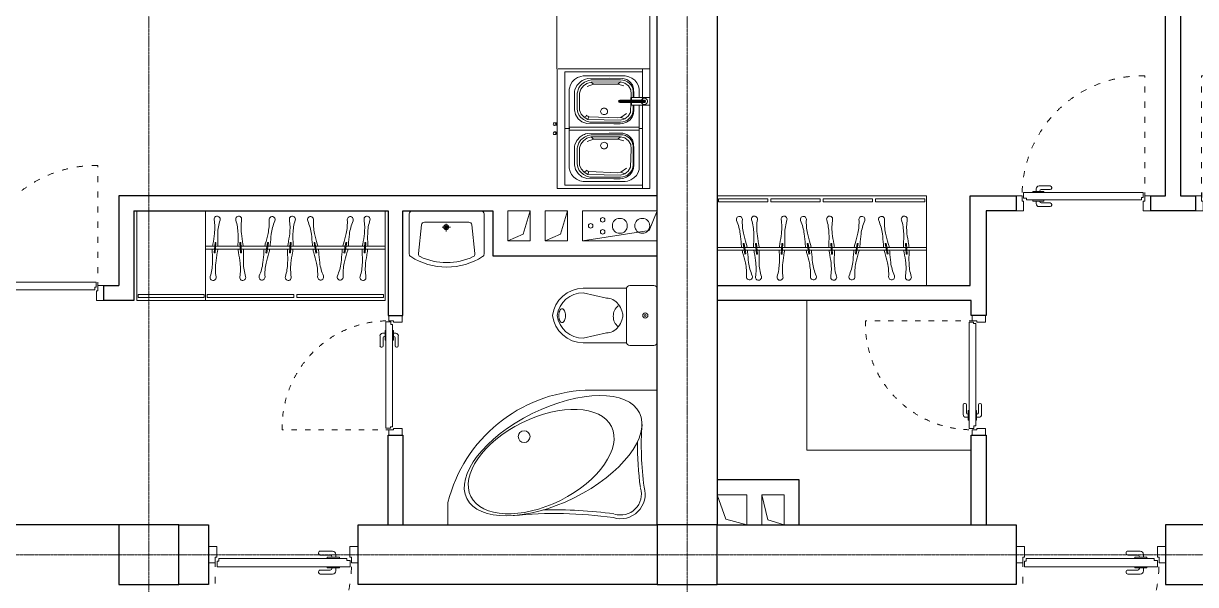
# Model space of a CAD drawing. Header units: millimetres. Extents: x 220309 to 250673, y 235861 to 255830.
# Drawn here: x 228661 to 236499, y 247398 to 251152 of the extents above; entities that cross this region are included whole.
import ezdxf

# ---------------------------------------------------------------- set-up
doc = ezdxf.new("R2010")
doc.units = ezdxf.units.MM
doc.linetypes.add('ACAD_ISO03W100', pattern=[30, 12, -18])
doc.linetypes.add('DASHDOTX2', pattern=[2, 1, -0.5, 0, -0.5])
for name, color, linetype, lineweight in [('Axes', 40, 'DASHDOTX2', 9), ('canel', 4, 'Continuous', 9), ('Door', 59, 'Continuous', 9), ('furniture', 46, 'Continuous', 9), ('Shaft', 7, 'Continuous', 9), ('Wall', 5, 'Continuous', 30), ('WC', 123, 'Continuous', 9)]:
    doc.layers.add(name, color=color, linetype=linetype, lineweight=lineweight)

# ---------------------------------------------------------------- blocks, each defined once
blk = doc.blocks.new('q1')
at = {"layer": 'Door', "lineweight": 9}
for p, q in [((-45.3, 64.6), (-756.7, 64.6)), ((-756.7, 64.6), (-756.7, 31.8)), ((-699.8, 64.8), (-699.8, 70)), ((-699.8, 70), (-635.1, 70)), ((-680.9, 70), (-680.9, 86)), ((-663.1, 103.7), (-597.4, 103.7)), ((-659.6, 73.6), (-659.6, 70)), ((-597.4, 82.4), (-650.7, 82.4)), ((-635.1, 70), (-635.1, 64.8)), ((-588.5, 94.9), (-588.5, 91.3)), ((-45.3, 64.6), (-45.3, 34.3)), ((-756.7, 31.8), (-738.9, 31.8)), ((-738.9, 31.8), (-738.9, 20.2)), ((-54.2, 20.2), (-738.9, 20.2)), ((-699.8, 14), (-699.8, 20.2)), ((-635.1, 14), (-699.8, 14)), ((-680.9, 14), (-680.9, -1.1)), ((-659.6, 11.4), (-659.6, 14)), ((-597.4, 2.5), (-650.7, 2.5)), ((-635.1, 20.1), (-635.1, 14)), ((-45.3, 34.3), (-54.2, 34.3)), ((-54.2, 34.3), (-54.2, 20.2)), ((-663.1, -18.8), (-597.4, -18.8)), ((-588.5, -9.9), (-588.5, -6.4))]:
    blk.add_line(p, q, dxfattribs=at)
at = {"layer": 'Door', "linetype": 'ACAD_ISO03W100', "lineweight": 9, "ltscale": 3}
blk.add_lwpolyline([(-35.6, 29), (-35.6, 757.9)], dxfattribs=at)
at = {"layer": 'Door', "lineweight": 9}
for points in [[(-800, 44.4), (-764.4, 44.4), (-764.4, 13.6), (-755.6, 13.6), (-755.6, -44.4), (-800, -44.4)], [(0, 44.4), (-35.6, 44.4), (-35.6, 13.6), (-44.4, 13.6), (-44.4, -44.4), (0, -44.4)]]:
    blk.add_lwpolyline(points, close=True, dxfattribs=at)
at = {"layer": 'Door', "linetype": 'ACAD_ISO03W100', "lineweight": 9, "ltscale": 3}
blk.add_arc((-53.3, 47), 711.1, 88.56708, 180.20716, dxfattribs=at)
at = {"layer": 'Door', "lineweight": 9}
for centre, radius, start, end in [((-663.1, 86), 17.8, 90, 180), ((-650.7, 73.6), 8.89, 90, 180), ((-597.4, 94.9), 8.89, 0, 90), ((-597.4, 91.3), 8.89, 270, 0), ((-650.7, 11.4), 8.89, 180, 270), ((-597.4, -6.4), 8.89, 0, 90), ((-663.1, -1.1), 17.8, 180, 270), ((-597.4, -9.9), 8.89, 270, 0)]:
    blk.add_arc(centre, radius, start, end, dxfattribs=at)
blk = doc.blocks.new('table06')
at = {"layer": 'WC'}
for p, q in [((2216060.1, -738297), (2216060.1, -738585.2)), ((2216424.5, -738297), (2216424.5, -738585.2)), ((2216126.1, -738429.9), (2216090.1, -738585.2)), ((2216358.5, -738429.9), (2216394.5, -738585.2))]:
    blk.add_line(p, q, dxfattribs=at)
blk.add_lwpolyline([(2216419.3, -738090.8), (2216065.3, -738090.8, 0.414214), (2216042.3, -738113.8), (2216042.3, -738274, 0.414214), (2216065.3, -738297), (2216419.3, -738297, 0.414214), (2216442.3, -738274), (2216442.3, -738113.8, 0.414214)], format="xyb", close=True, dxfattribs=at)
for points in [[(2216242.3, -738319.9, 0.046371), (2216211, -738327.2, 0.088923), (2216167, -738351, 0.104957), (2216136.2, -738388.6, 0.120011), (2216126.1, -738429.9, 0.120011)], [(2216242.3, -738319.9, -0.046371), (2216273.7, -738327.2, -0.088923), (2216317.6, -738351, -0.104957), (2216348.4, -738388.6, -0.120011), (2216358.5, -738429.9, -0.120011)], [(2216243.7, -738749.3, -0.049911), (2216225.1, -738747.4, -0.063732), (2216211.2, -738742.7, -0.103622), (2216200.5, -738734.4, -0.177768), (2216197.7, -738726.8, -0.177768), (2216200.5, -738719.2, -0.103622), (2216211.2, -738710.9, -0.063732), (2216225.1, -738706.2, -0.049911), (2216243.7, -738704.4, -0.049911)], [(2216243.7, -738749.3, 0.049911), (2216262.3, -738747.4, 0.063732), (2216276.2, -738742.7, 0.103622), (2216286.9, -738734.4, 0.177768), (2216289.7, -738726.8, 0.177768), (2216286.9, -738719.2, 0.103622), (2216276.2, -738710.9, 0.063732), (2216262.3, -738706.2, 0.049911), (2216243.7, -738704.4, 0.049911)]]:
    blk.add_lwpolyline(points, format="xyb", dxfattribs=at)
for radius in [17.2, 5.75]:
    blk.add_circle((2216242.3, -738170.5), radius, dxfattribs=at)
for centre, radius, start, end in [((2216245.8, -738297), 87.7, 218.01019, 270.90409), ((2216248.5, -738297), 87.7, 269.09591, 321.98981), ((2216266.9, -738585.2), 206.8, 180, 263.16375), ((2216266.9, -738585.2), 176.8, 180, 261.99664), ((2216217.7, -738585.2), 176.8, 278.00336, 0), ((2216217.7, -738585.2), 206.8, 276.83625, 0)]:
    blk.add_arc(centre, radius, start, end, dxfattribs=at)
blk = doc.blocks.new('1158')
for p, q in [((0, 355.8), (0, 86.6)), ((480, 375.8), (20, 375.8)), ((500, 355.8), (500, 86.6)), ((60.8, 89.8), (82.3, 282.2)), ((250, 300), (102.1, 300)), ((250, 300), (397.9, 300)), ((439.2, 89.8), (417.7, 282.2))]:
    blk.add_line(p, q)
for points in [[(275.2, 266.4), (219.4, 266.4)], [(247.3, 238.5), (247.3, 288.9)]]:
    blk.add_lwpolyline(points)
for centre, radius, start, end in [((20, 355.8), 20, 90, 180), ((480, 355.8), 20, 0, 90), ((102.1, 280), 20, 90, 173.64284), ((247.3, 266.4), 16.7, 90, 270), ((247.3, 266.4), 10, 90, 270), ((247.3, 266.4), 16.7, 270, 90), ((247.3, 266.4), 10, 270, 90), ((397.9, 280), 20, 6.35716, 90), ((20, 86.6), 20, 180, 237.68921), ((80.7, 87.6), 20, 173.64284, 244.97956), ((419.3, 87.6), 20, 295.02044, 6.35716), ((480, 86.6), 20, 302.31079, 0), ((250, 450.3), 450.3, 237.68921, 270), ((250, 450.3), 420.3, 244.97956, 270), ((250, 450.3), 450.3, 270, 302.31079), ((250, 450.3), 420.3, 270, 295.02044)]:
    blk.add_arc(centre, radius, start, end)
blk = doc.blocks.new('1151')
at = {"color": 0}
for p, q in [((1606.4, 173.1), (-1589.7, 173.1)), ((806.4, -438.9), (806.4, 173.1)), ((997.8, 51.6), (997.8, 173.1)), ((1012.8, 155.7), (1017.9, 157.8)), ((1017.9, 157.8), (1023.4, 158.6)), ((1023.4, 158.6), (1029, 157.8)), ((1029, 157.8), (1034.1, 155.7)), ((1049.1, 51.6), (1049.1, 173.1)), ((1606.4, -445.3), (1606.4, 173.1)), ((1015.7, 125.5), (806.4, 125.5)), ((827.3, -394.2), (827.3, 125.5)), ((882.4, 72.6), (900, 87.4)), ((900, 87.4), (920.3, 97.7)), ((920.3, 97.7), (942.2, 102.8)), ((942.2, 102.8), (997.8, 102.8)), ((1002.1, 137.2), (1002.8, 142.7)), ((1002.8, 131.6), (1002.1, 137.2)), ((1002.8, 142.7), (1004.9, 147.9)), ((1004.9, 126.5), (1002.8, 131.6)), ((1004.9, 147.9), (1008.3, 152.3)), ((1008.3, 122), (1004.9, 126.5)), ((1008.3, 152.3), (1012.8, 155.7)), ((1014.9, 117), (1008.3, 122)), ((1014.9, 137.2), (1017.4, 143.2)), ((1014.9, 77.8), (1014.9, 137.1)), ((1017.4, 143.2), (1016.3, 140.7)), ((1017.4, 143.2), (1023.4, 145.7)), ((1017.4, 94.6), (1017.4, 143.2)), ((1017.4, 79.5), (1017.4, 94.6)), ((1017.4, 63.5), (1017.4, 79.5)), ((1023.4, 145.7), (1020.3, 144.4)), ((1023.4, 145.7), (1029.5, 143.2)), ((1023.4, 95.7), (1023.4, 145.7)), ((1023.4, 80.2), (1023.4, 95.7)), ((1023.4, 63.8), (1023.4, 80.2)), ((1029.5, 143.2), (1026.5, 144.4)), ((1029.5, 143.2), (1029.5, 120.3)), ((1032, 137.2), (1029.5, 143.2)), ((1029.5, 120.3), (1029.5, 108.3)), ((1029.5, 108.3), (1029.5, 94.6)), ((1029.5, 94.6), (1029.5, 79.5)), ((1029.5, 79.5), (1029.5, 63.5)), ((1032, 137.2), (1030.7, 140.3)), ((1032, 115.8), (1032, 137.2)), ((1034.1, 118.6), (1032, 117.7)), ((1032, 104.7), (1032, 115.8)), ((1032, 91.9), (1032, 104.7)), ((1032, 77.8), (1032, 91.9)), ((1034.1, 155.7), (1038.6, 152.3)), ((1038.6, 122), (1034.1, 118.6)), ((1038.6, 152.3), (1042, 147.9)), ((1042, 126.5), (1038.6, 122)), ((1042, 147.9), (1044.1, 142.7)), ((1044.1, 131.6), (1042, 126.5)), ((1044.1, 142.7), (1044.8, 137.2)), ((1044.8, 137.2), (1044.1, 131.6)), ((1049.1, 125.5), (1606.4, 125.5)), ((1193.3, 102.8), (1049.1, 102.8)), ((1206.9, 102.8), (1193.3, 102.8)), ((1196.5, -361.5), (1196.5, 99.4)), ((1206.4, 102.8), (1206.4, 125.5)), ((1206.4, 102.8), (1206.4, 99.4)), ((1471.1, 102.8), (1206.4, 102.8)), ((1206.9, 99.4), (1206.9, 102.8)), ((1216.3, -361.5), (1216.3, 99.4)), ((1478.6, 101.8), (1471.1, 102.8)), ((1500.3, 95.2), (1478.6, 101.8)), ((1519.9, 83.5), (1500.3, 95.2)), ((1536.5, 67.3), (1519.9, 83.5)), ((1585.3, -394.2), (1585.3, 125.5)), ((854, 9.2), (858.8, 32.5)), ((854, -271.4), (854, 9.2)), ((858.8, 32.5), (868.5, 54)), ((868.5, 54), (882.4, 72.6)), ((870.3, -6.1), (878.6, 19.3)), ((878.6, 19.3), (882.9, 27.1)), ((881.3, -6.2), (885.7, 10)), ((882.9, 27.1), (893.6, 40.9)), ((885.7, 10), (893.1, 25)), ((893.1, 25), (903.2, 38)), ((901.4, 7.2), (893.2, -22.6)), ((893.6, 40.9), (914, 56.9)), ((919.9, 31.3), (901.4, 7.2)), ((903.2, 38), (915.5, 48.7)), ((909.2, -39.8), (920.1, 0.3)), ((914, 56.9), (937.9, 65.6)), ((915.5, 48.7), (922.4, 53)), ((945.9, 45.8), (919.9, 31.3)), ((922.4, 53), (937.2, 59.3)), ((937.2, 59.3), (952.8, 62.3)), ((937.9, 65.6), (976.7, 66.4)), ((975.9, 48.3), (945.9, 45.8)), ((952.8, 62.3), (968.7, 62)), ((968.7, 62), (997.8, 62)), ((1014.9, 47.1), (975.9, 48.3)), ((976.7, 66.4), (997.8, 66.4)), ((998.7, 51.6), (997.8, 51.6)), ((1014.9, 51.6), (998.7, 51.6)), ((1014.8, 33.1), (1014.9, 47.9)), ((1014.8, 6.2), (1014.8, 33.1)), ((1014.8, -4.9), (1014.8, 6.2)), ((1014.9, 63), (1014.9, 77.8)), ((1014.9, 47.9), (1014.9, 63)), ((1017.3, 16.3), (1017.4, 31.4)), ((1017.3, -9.4), (1017.3, 16.3)), ((1017.4, 47.4), (1017.4, 63.5)), ((1017.4, 31.4), (1017.4, 47.4)), ((1023.4, 47.1), (1023.4, 63.8)), ((1023.4, 30.7), (1023.4, 47.1)), ((1023.4, 15.2), (1023.4, 30.7)), ((1023.4, -11.3), (1023.4, 15.2)), ((1029.5, 31.4), (1029.4, 16.3)), ((1029.4, 16.3), (1029.4, -9.4)), ((1029.5, 63.5), (1029.5, 47.3)), ((1029.5, 47.3), (1029.5, 31.4)), ((1032, 63), (1032, 77.8)), ((1032, 47.9), (1032, 63)), ((1032, 51.6), (1036.3, 51.6)), ((1032, 33.1), (1032, 47.9)), ((1097.6, 44.4), (1032, 46.5)), ((1032, 19), (1032, 33.1)), ((1032, -4.9), (1032, 19)), ((1036.3, 51.6), (1041.6, 51.6)), ((1041.6, 51.6), (1045.7, 51.6)), ((1045.7, 51.6), (1048.2, 51.6)), ((1048.2, 51.6), (1049.1, 51.6)), ((1049.1, 66.4), (1081, 66.4)), ((1049.1, 62.1), (1083.4, 62.1)), ((1081, 66.4), (1105.8, 64.3)), ((1083.4, 62.1), (1098.9, 60)), ((1122.9, 29.7), (1097.6, 44.4)), ((1098.9, 60), (1113.7, 54.9)), ((1131.2, -19.5), (1104.3, 18.5)), ((1105.8, 64.3), (1129.1, 55)), ((1113.7, 54.9), (1127.4, 46.9)), ((1117.5, 59.6), (1121.7, 58.6)), ((1119, 59.2), (1117.5, 59.6)), ((1121.7, 58.6), (1119, 59.2)), ((1123, 58.2), (1121.7, 58.6)), ((1141.3, 6.1), (1122.9, 29.7)), ((1127.9, 56.4), (1123, 58.2)), ((1127.4, 46.9), (1139.5, 36.3)), ((1129.2, 56), (1127.9, 56.4)), ((1129.1, 55), (1148.9, 39.1)), ((1129.2, 56), (1129.7, 54.5)), ((1130.3, 54), (1129.2, 56)), ((1141.3, 6.1), (1131.2, -19.5)), ((1139.5, 36.3), (1149.4, 23.6)), ((1150.2, -22.9), (1141.3, 6.1)), ((1148.9, 39.1), (1163.9, 18)), ((1149.4, 23.6), (1157, 9)), ((1157, 9), (1161.8, -6.7)), ((1163.9, 18), (1172.7, -6.6)), ((1237.6, -6.1), (1245.9, 19.3)), ((1245.9, 19.3), (1250.2, 27.1)), ((1248.6, -6.2), (1253, 10)), ((1250.2, 27.1), (1260.9, 40.9)), ((1253, 10), (1260.4, 25)), ((1260.4, 25), (1270.5, 38)), ((1268.6, 7.2), (1260.5, -22.6)), ((1260.9, 40.9), (1281.3, 56.9)), ((1287.2, 31.3), (1268.6, 7.2)), ((1270.5, 38), (1282.8, 48.7)), ((1276.5, -39.8), (1287.4, 0.3)), ((1281.3, 56.9), (1305.2, 65.6)), ((1282.8, 48.7), (1289.6, 53)), ((1313.2, 45.8), (1287.2, 31.3)), ((1289.6, 53), (1320.1, 62.3)), ((1305.2, 65.6), (1344, 66.4)), ((1343.2, 48.3), (1313.2, 45.8)), ((1320.1, 62.3), (1336, 62)), ((1336, 62), (1450.7, 62.1)), ((1464.9, 44.4), (1343.2, 48.3)), ((1344, 66.4), (1448.3, 66.4)), ((1448.3, 66.4), (1473.1, 64.3)), ((1450.7, 62.1), (1466.1, 60)), ((1490.2, 29.7), (1464.9, 44.4)), ((1466.1, 60), (1481, 54.9)), ((1498.5, -19.5), (1471.5, 18.5)), ((1473.1, 64.3), (1496.3, 55)), ((1481, 54.9), (1494.7, 46.9)), ((1508.6, 6.1), (1490.2, 29.7)), ((1494.7, 46.9), (1506.7, 36.3)), ((1496.3, 55), (1516.2, 39.1)), ((1508.6, 6.1), (1498.5, -19.5)), ((1506.7, 36.3), (1516.7, 23.6)), ((1517.5, -22.9), (1508.6, 6.1)), ((1516.2, 39.1), (1531.2, 18)), ((1516.7, 23.6), (1524.2, 9)), ((1524.2, 9), (1529.1, -6.7)), ((1531.2, 18), (1540, -6.6)), ((1549, 47.4), (1536.5, 67.3)), ((1556.9, 25), (1549, 47.4)), ((1559.3, 9.2), (1556.9, 25)), ((1559.3, -271.4), (1559.3, 9.2)), ((869.6, -99.1), (870.3, -6.1)), ((880, -23), (881.3, -6.2)), ((880.6, -143.8), (880, -23)), ((894.5, -218.8), (893.2, -22.6)), ((893.2, -22.6), (909.2, -39.8)), ((909.7, -46.8), (909.2, -39.8)), ((909.7, -202.9), (909.7, -46.8)), ((1014.8, -26.3), (1014.8, -4.9)), ((1017.3, -32.3), (1014.8, -26.3)), ((1017.3, -19.2), (1017.3, -9.4)), ((1017.3, -32.3), (1017.3, -19.2)), ((1023.4, -34.8), (1017.3, -32.3)), ((1023.4, -21.3), (1023.4, -11.3)), ((1023.4, -34.8), (1023.4, -21.3)), ((1029.4, -32.3), (1023.4, -34.8)), ((1029.4, -9.4), (1029.4, -19.2)), ((1029.4, -19.2), (1029.4, -32.3)), ((1029.4, -32.3), (1031.9, -26.3)), ((1031.9, -14), (1032, -4.9)), ((1031.9, -26.3), (1031.9, -14)), ((1134.6, -39.9), (1126.5, -235.1)), ((1131.2, -19.5), (1134.6, -39.9)), ((1150.2, -22.9), (1144.7, -240.4)), ((1161.8, -6.7), (1163.8, -23.1)), ((1163.8, -23.1), (1163.7, -218.4)), ((1174.7, -66), (1172.5, -248.4)), ((1172.7, -6.6), (1174.8, -24)), ((1174.8, -24), (1174.7, -32.9)), ((1174.7, -32.9), (1174.7, -66)), ((1237.1, -74.4), (1236, -76.7)), ((1236.9, -99.1), (1237.6, -6.1)), ((1247.3, -23), (1248.6, -6.2)), ((1247.8, -143.8), (1247.3, -23)), ((1261.8, -218.8), (1260.5, -22.6)), ((1260.5, -22.6), (1276.5, -39.8)), ((1276.9, -46.8), (1276.5, -39.8)), ((1276.9, -202.9), (1276.9, -46.8)), ((1501.9, -39.9), (1493.8, -235.1)), ((1498.5, -19.5), (1501.9, -39.9)), ((1517.5, -22.9), (1512, -240.4)), ((1529.1, -6.7), (1531.1, -23.1)), ((1531.1, -23.1), (1530.9, -218.4)), ((1541.9, -66), (1539.8, -248.4)), ((1540, -6.6), (1542.1, -24)), ((1542.1, -24), (1541.9, -32.9)), ((1541.9, -32.9), (1541.9, -66)), ((870.7, -239.8), (869.6, -99.1)), ((880.6, -218.4), (880.6, -143.8)), ((1068.6, -131.9), (1069.4, -125.8)), ((1069.4, -137.9), (1068.6, -131.9)), ((1069.4, -125.8), (1071.6, -120.1)), ((1071.6, -143.6), (1069.4, -137.9)), ((1071.6, -120.1), (1075.1, -115.3)), ((1075.1, -148.4), (1071.6, -143.6)), ((1075.1, -115.3), (1079.6, -111.6)), ((1079.6, -152.1), (1075.1, -148.4)), ((1079.6, -111.6), (1085, -109.2)), ((1085, -154.5), (1079.6, -152.1)), ((1085, -109.2), (1090.7, -108.4)), ((1090.7, -155.3), (1085, -154.5)), ((1090.7, -108.4), (1096.4, -109.2)), ((1096.4, -154.5), (1090.7, -155.3)), ((1096.4, -109.2), (1101.7, -111.6)), ((1101.7, -152.1), (1096.4, -154.5)), ((1101.7, -111.6), (1106.3, -115.3)), ((1106.3, -148.4), (1101.7, -152.1)), ((1106.3, -115.3), (1109.8, -120.1)), ((1109.8, -143.6), (1106.3, -148.4)), ((1109.8, -120.1), (1112, -125.8)), ((1112, -137.9), (1109.8, -143.6)), ((1112, -125.8), (1112.8, -131.9)), ((1112.8, -131.9), (1112, -137.9)), ((1238, -239.8), (1236.9, -99.1)), ((1247.8, -218.4), (1247.8, -143.8)), ((1297.9, -131.9), (1298.7, -125.8)), ((1298.7, -137.9), (1297.9, -131.9)), ((1298.7, -125.8), (1300.9, -120.1)), ((1300.9, -143.6), (1298.7, -137.9)), ((1300.9, -120.1), (1304.4, -115.3)), ((1304.4, -148.4), (1300.9, -143.6)), ((1304.4, -115.3), (1308.9, -111.6)), ((1308.9, -152.1), (1304.4, -148.4)), ((1308.9, -111.6), (1314.3, -109.2)), ((1314.3, -154.5), (1308.9, -152.1)), ((1314.3, -109.2), (1320, -108.4)), ((1320, -155.3), (1314.3, -154.5)), ((1320, -108.4), (1325.7, -109.2)), ((1325.7, -154.5), (1320, -155.3)), ((1325.7, -109.2), (1331, -111.6)), ((1331, -152.1), (1325.7, -154.5)), ((1331, -111.6), (1335.6, -115.3)), ((1335.6, -148.4), (1331, -152.1)), ((1335.6, -115.3), (1339.1, -120.1)), ((1339.1, -143.6), (1335.6, -148.4)), ((1339.1, -120.1), (1341.3, -125.8)), ((1341.3, -137.9), (1339.1, -143.6)), ((1341.3, -125.8), (1342.1, -131.9)), ((1342.1, -131.9), (1341.3, -137.9)), ((885.5, -241.6), (880.6, -218.4)), ((894.5, -218.8), (909.7, -202.9)), ((903.5, -246.5), (894.5, -218.8)), ((909.7, -202.9), (925.3, -245.6)), ((1123.5, -241), (1126.5, -235.1)), ((1126.5, -235.1), (1144.7, -240.4)), ((1162.9, -226.4), (1157.2, -249.6)), ((1163.7, -218.4), (1162.9, -226.4)), ((1252.7, -241.6), (1247.8, -218.4)), ((1261.8, -218.8), (1276.9, -202.9)), ((1270.8, -246.5), (1261.8, -218.8)), ((1276.9, -202.9), (1292.6, -245.6)), ((1490.7, -241), (1493.8, -235.1)), ((1493.8, -235.1), (1512, -240.4)), ((1530.2, -226.4), (1524.4, -249.6)), ((1530.9, -218.4), (1530.2, -226.4)), ((856.4, -287.2), (854, -271.4)), ((864.3, -309.5), (856.4, -287.2)), ((876.8, -329.4), (864.3, -309.5)), ((874.8, -256.1), (870.7, -239.8)), ((877.7, -263.9), (874.8, -256.1)), ((881.1, -271.5), (877.7, -263.9)), ((885.1, -278.9), (881.1, -271.5)), ((894.5, -292.5), (885.1, -278.9)), ((895.1, -263), (885.5, -241.6)), ((918.5, -314.3), (894.5, -292.5)), ((909.1, -281.6), (895.1, -263)), ((919.9, -270.1), (903.5, -246.5)), ((914.6, -287), (909.1, -281.6)), ((920.4, -291.9), (914.6, -287)), ((942.2, -287.5), (919.9, -270.1)), ((926.6, -296.4), (920.4, -291.9)), ((933.1, -300.3), (926.6, -296.4)), ((939.9, -303.8), (933.1, -300.3)), ((961.3, -310.7), (939.9, -303.8)), ((968.3, -297), (942.2, -287.5)), ((968.7, -311.8), (961.3, -310.7)), ((1083, -296.1), (968.3, -297)), ((1075.5, -311.8), (968.7, -311.8)), ((1097.9, -307.6), (1075.5, -311.8)), ((1108.9, -285.1), (1083, -296.1)), ((1118.6, -297.8), (1097.9, -307.6)), ((1130.2, -265.9), (1108.9, -285.1)), ((1139.8, -305.9), (1112.3, -323.4)), ((1120, -246.6), (1116.1, -251.9)), ((1130.9, -288.4), (1118.6, -297.8)), ((1120, -246.6), (1123.5, -241)), ((1130.2, -265.9), (1120, -246.6)), ((1144.7, -240.4), (1130.2, -265.9)), ((1146.2, -270.7), (1130.9, -288.4)), ((1160.6, -280), (1139.8, -305.9)), ((1157.2, -249.6), (1146.2, -270.7)), ((1172.5, -248.4), (1160.6, -280)), ((1242.1, -256.1), (1238, -239.8)), ((1244.9, -263.9), (1242.1, -256.1)), ((1248.4, -271.5), (1244.9, -263.9)), ((1252.3, -278.9), (1248.4, -271.5)), ((1261.8, -292.5), (1252.3, -278.9)), ((1262.4, -263), (1252.7, -241.6)), ((1256.9, -285.5), (1256.9, -285.4)), ((1285.8, -314.3), (1261.8, -292.5)), ((1276.4, -281.6), (1262.4, -263)), ((1287.2, -270.1), (1270.8, -246.5)), ((1281.9, -287), (1276.4, -281.6)), ((1287.7, -291.9), (1281.9, -287)), ((1309.5, -287.5), (1287.2, -270.1)), ((1293.9, -296.4), (1287.7, -291.9)), ((1300.4, -300.3), (1293.9, -296.4)), ((1307.2, -303.8), (1300.4, -300.3)), ((1328.6, -310.7), (1307.2, -303.8)), ((1335.6, -297), (1309.5, -287.5)), ((1336, -311.8), (1328.6, -310.7)), ((1450.2, -296.1), (1335.6, -297)), ((1442.8, -311.8), (1336, -311.8)), ((1465.1, -307.6), (1442.8, -311.8)), ((1476.2, -285.1), (1450.2, -296.1)), ((1485.8, -297.8), (1465.1, -307.6)), ((1497.5, -265.9), (1476.2, -285.1)), ((1507.1, -305.9), (1479.6, -323.4)), ((1487.2, -246.6), (1483.3, -251.9)), ((1498.2, -288.4), (1485.8, -297.8)), ((1487.2, -246.6), (1490.7, -241)), ((1497.5, -265.9), (1487.2, -246.6)), ((1512, -240.4), (1497.5, -265.9)), ((1513.5, -270.7), (1498.2, -288.4)), ((1527.9, -280), (1507.1, -305.9)), ((1524.4, -249.6), (1513.5, -270.7)), ((1539.8, -248.4), (1527.9, -280)), ((1544.8, -316.1), (1554.5, -294.6)), ((1554.5, -294.6), (1559.3, -271.4)), ((893.4, -345.6), (876.8, -329.4)), ((913, -357.4), (893.4, -345.6)), ((934.7, -364), (913, -357.4)), ((947.6, -327.7), (918.5, -314.3)), ((942.2, -365), (934.7, -364)), ((1206.9, -365), (942.2, -365)), ((955.3, -329.5), (947.6, -327.7)), ((974.6, -330.8), (955.3, -329.5)), ((1081, -330.8), (974.6, -330.8)), ((1112.3, -323.4), (1081, -330.8)), ((1206.4, -394.2), (1206.4, -361.5)), ((1206.4, -364.9), (1220, -365)), ((1220, -365), (1471.1, -365)), ((1314.9, -327.7), (1285.8, -314.3)), ((1322.6, -329.5), (1314.9, -327.7)), ((1341.9, -330.8), (1322.6, -329.5)), ((1448.3, -330.8), (1341.9, -330.8)), ((1479.6, -323.4), (1448.3, -330.8)), ((1471.1, -365), (1493, -359.8)), ((1493, -359.8), (1513.3, -349.6)), ((1513.3, -349.6), (1530.9, -334.8)), ((1530.9, -334.8), (1544.8, -316.1)), ((407.9, -448.1), (806.4, -448.1)), ((1606.4, -445.3), (806.4, -445.3)), ((827.3, -394.2), (1224.8, -394.2)), ((1234.2, -394.2), (827.3, -394.2)), ((1166.9, -463.5), (1166.7, -466.6)), ((1166.7, -466.6), (1167.9, -469.4)), ((1167.7, -454.6), (1166.9, -463.5)), ((1168.5, -445.3), (1167.7, -454.6)), ((1167.7, -454.6), (1168.8, -456.4)), ((1167.9, -469.4), (1171.3, -471.4)), ((1168.8, -456.4), (1168.1, -466)), ((1168.8, -456.4), (1169.6, -445.3)), ((1171.8, -457.7), (1168.8, -456.4)), ((1172.3, -445.3), (1171.8, -457.7)), ((1175.9, -458.2), (1175.9, -445.3)), ((1179.5, -445.3), (1180, -457.7)), ((1180, -457.7), (1183, -456.4)), ((1180.5, -471.4), (1183.9, -469.4)), ((1183, -456.4), (1182.2, -445.3)), ((1184.1, -454.6), (1183, -456.4)), ((1183, -456.4), (1183.7, -466)), ((1184.1, -454.6), (1183.2, -445.3)), ((1183.9, -469.4), (1185.1, -466.6)), ((1184.9, -463.5), (1184.1, -454.6)), ((1185.1, -466.6), (1184.9, -463.5)), ((1585.3, -394.2), (1214.4, -394.2)), ((1224.3, -394.2), (1585.3, -394.2)), ((1228, -463.5), (1227.8, -466.6)), ((1227.8, -466.6), (1229, -469.4)), ((1228.7, -454.6), (1228, -463.5)), ((1229.6, -445.3), (1228.7, -454.6)), ((1228.7, -454.6), (1229.8, -456.4)), ((1229, -469.4), (1232.4, -471.4)), ((1229.8, -456.4), (1229.2, -466)), ((1229.8, -456.4), (1230.7, -445.3)), ((1232.8, -457.7), (1229.8, -456.4)), ((1233.4, -445.3), (1232.8, -457.7)), ((1237, -458.2), (1237, -445.3)), ((1240.6, -445.3), (1241.1, -457.7)), ((1241.1, -457.7), (1244.1, -456.4)), ((1241.6, -471.4), (1244.9, -469.4)), ((1244.1, -456.4), (1243.2, -445.3)), ((1245.2, -454.6), (1244.1, -456.4)), ((1244.1, -456.4), (1244.7, -466)), ((1245.2, -454.6), (1244.3, -445.3)), ((1244.9, -469.4), (1246.2, -466.6)), ((1245.9, -463.5), (1245.2, -454.6)), ((1246.2, -466.6), (1245.9, -463.5)), ((1171.3, -471.4), (1175.9, -472.2)), ((1175.9, -472.2), (1180.5, -471.4)), ((1232.4, -471.4), (1237, -472.2)), ((1237, -472.2), (1241.6, -471.4))]:
    blk.add_line(p, q, dxfattribs=at)
blk = doc.blocks.new('s_riho')
for p, q in [((0, 1400), (0, 0)), ((0, 1400), (150, 1400)), ((900, 481.2), (900, 0)), ((0, 0), (900, 0))]:
    blk.add_line(p, q)
blk.add_circle((590, 890), 39.5)
for centre, radius, start, end in [((-94.5, 435), 995.5, 2.66113, 75.7857), ((-2691.1, 682.6), 2766.5, 351.90597, 5.80621), ((-2691.1, 682.6), 2791.5, 351.90597, 1.5857), ((204.5, 244.6), 164, 162.7961, 286.89884), ((204.5, 244.6), 139, 162.7961, 286.89884), ((529.8, -1945), 2076.6, 89.24614, 97.77654), ((529.8, -1945), 2051.6, 86.02724, 97.77654)]:
    blk.add_arc(centre, radius, start, end)
for centre, major_axis, ratio in [((462.1, 696), (287.1, -577.6), 0.488372), ((422.9, 776.3), (233.7, -470.1), 0.552381)]:
    blk.add_ellipse(centre, major_axis=major_axis, ratio=ratio)
blk = doc.blocks.new('furniture ward02')
at = {"ltscale": 600}
for p, q in [((460, 0), (460, -600)), ((460, -236), (1660, -236)), ((460, -256), (1660, -256))]:
    blk.add_line(p, q, dxfattribs=at)
blk.add_lwpolyline([(1660, 0), (1660, -600), (0, -600), (0, 0)], close=True)
for points in [[(506.5, -235, -0.014179), (508.6, -222.1, 0.01846), (519.4, -151.3, 0.068771), (517.3, -59, -1.261193), (556.3, -61.7, 0.068771), (541.4, -152.9, 0.01846), (542.2, -224.4, -0.011456), (542.5, -235, 0.01846)], [(506.5, -235, -0.014179), (508.6, -222.1, 0.01846), (519.4, -151.3, 0.068771), (517.3, -59, -1.261193), (556.3, -61.7, 0.068771), (541.4, -152.9, 0.01846), (542.2, -224.4, -0.011456), (542.5, -235, 0.01846)], [(711.8, -235, 0.014179), (709.8, -222.1, -0.01846), (699, -151.3, -0.068771), (701.1, -59, 1.261193), (662, -61.7, -0.068771), (677, -152.9, -0.01846), (676.2, -224.4, 0.011456), (675.9, -235, -0.01846)], [(711.8, -235, 0.014179), (709.8, -222.1, -0.01846), (699, -151.3, -0.068771), (701.1, -59, 1.261193), (662, -61.7, -0.068771), (677, -152.9, -0.01846), (676.2, -224.4, 0.011456), (675.9, -235, -0.01846)], [(855.5, -235, -0.01575), (859.3, -221, 0.01846), (877.4, -151.7, 0.068771), (885, -59.7, -1.261193), (923.5, -66.4, 0.068771), (899.1, -155.6, 0.01846), (892.5, -226.8, -0.008901), (891.9, -235, 0.01846)], [(855.5, -235, -0.01575), (859.3, -221, 0.01846), (877.4, -151.7, 0.068771), (885, -59.7, -1.261193), (923.5, -66.4, 0.068771), (899.1, -155.6, 0.01846), (892.5, -226.8, -0.008901), (891.9, -235, 0.01846)], [(1009.5, -235, -0.014179), (1011.5, -222.1, 0.01846), (1022.3, -151.3, 0.068771), (1020.2, -59, -1.261193), (1059.3, -61.7, 0.068771), (1044.3, -152.9, 0.01846), (1045.2, -224.4, -0.011456), (1045.4, -235, 0.01846)], [(1009.5, -235, -0.014179), (1011.5, -222.1, 0.01846), (1022.3, -151.3, 0.068771), (1020.2, -59, -1.261193), (1059.3, -61.7, 0.068771), (1044.3, -152.9, 0.01846), (1045.2, -224.4, -0.011456), (1045.4, -235, 0.01846)], [(1210.9, -235, 0.01575), (1207.1, -221, -0.01846), (1189, -151.7, -0.068771), (1181.4, -59.7, 1.261193), (1142.9, -66.4, -0.068771), (1167.3, -155.6, -0.01846), (1173.9, -226.8, 0.008901), (1174.5, -235, -0.01846)], [(1210.9, -235, 0.01575), (1207.1, -221, -0.01846), (1189, -151.7, -0.068771), (1181.4, -59.7, 1.261193), (1142.9, -66.4, -0.068771), (1167.3, -155.6, -0.01846), (1173.9, -226.8, 0.008901), (1174.5, -235, -0.01846)], [(1378.1, -235, -0.01575), (1381.8, -221, 0.01846), (1399.9, -151.7, 0.068771), (1407.5, -59.7, -1.261193), (1446, -66.4, 0.068771), (1421.6, -155.6, 0.01846), (1415, -226.8, -0.008901), (1414.4, -235, 0.01846)], [(1378.1, -235, -0.01575), (1381.8, -221, 0.01846), (1399.9, -151.7, 0.068771), (1407.5, -59.7, -1.261193), (1446, -66.4, 0.068771), (1421.6, -155.6, 0.01846), (1415, -226.8, -0.008901), (1414.4, -235, 0.01846)], [(1509, -235, -0.014179), (1511.1, -222.1, 0.01846), (1521.8, -151.3, 0.068771), (1519.7, -59, -1.261193), (1558.8, -61.7, 0.068771), (1543.8, -152.9, 0.01846), (1544.7, -224.4, -0.011456), (1544.9, -235, 0.01846)], [(1509, -235, -0.014179), (1511.1, -222.1, 0.01846), (1521.8, -151.3, 0.068771), (1519.7, -59, -1.261193), (1558.8, -61.7, 0.068771), (1543.8, -152.9, 0.01846), (1544.7, -224.4, -0.011456), (1544.9, -235, 0.01846)], [(541.5, -257, -0.023935), (538.4, -278.9, 0.01846), (527.6, -349.6, 0.068771), (529.7, -442, -1.261193), (490.7, -439.3, -0.077736)], [(541.5, -257, -0.023935), (538.4, -278.9, 0.01846), (527.6, -349.6, 0.068771), (529.7, -442, -1.261193), (490.7, -439.3, -0.077736)], [(490.7, -439.3, 0.068771), (505.6, -348.1, 0.01846), (504.8, -276.5, -0.021151), (504.7, -257, 0.01846)], [(490.7, -439.3, 0.068771), (505.6, -348.1, 0.01846), (504.8, -276.5, -0.021151), (504.7, -257, 0.01846)], [(676.9, -257, 0.023935), (680, -278.9, -0.01846), (690.8, -349.6, -0.068771), (688.6, -442, 1.261193), (727.7, -439.3, 0.077736)], [(676.9, -257, 0.023935), (680, -278.9, -0.01846), (690.8, -349.6, -0.068771), (688.6, -442, 1.261193), (727.7, -439.3, 0.077736)], [(727.7, -439.3, -0.068771), (712.7, -348.1, -0.01846), (713.6, -276.5, 0.021151), (713.7, -257, -0.01846)], [(727.7, -439.3, -0.068771), (712.7, -348.1, -0.01846), (713.6, -276.5, 0.021151), (713.7, -257, -0.01846)], [(888.8, -257, -0.026281), (883, -280.6, 0.01846), (864.9, -349.8, 0.068771), (857.3, -441.9, -1.261193), (818.8, -435.1, -0.077736)], [(888.8, -257, -0.026281), (883, -280.6, 0.01846), (864.9, -349.8, 0.068771), (857.3, -441.9, -1.261193), (818.8, -435.1, -0.077736)], [(818.8, -435.1, 0.068771), (843.2, -346, 0.01846), (849.8, -274.7, -0.019266), (851.5, -257, 0.01846)], [(818.8, -435.1, 0.068771), (843.2, -346, 0.01846), (849.8, -274.7, -0.019266), (851.5, -257, 0.01846)], [(1044.4, -257, -0.023935), (1041.3, -278.9, 0.01846), (1030.6, -349.6, 0.068771), (1032.7, -442, -1.261193), (993.6, -439.3, -0.077736)], [(1044.4, -257, -0.023935), (1041.3, -278.9, 0.01846), (1030.6, -349.6, 0.068771), (1032.7, -442, -1.261193), (993.6, -439.3, -0.077736)], [(993.6, -439.3, 0.068771), (1008.6, -348.1, 0.01846), (1007.7, -276.5, -0.021151), (1007.6, -257, 0.01846)], [(993.6, -439.3, 0.068771), (1008.6, -348.1, 0.01846), (1007.7, -276.5, -0.021151), (1007.6, -257, 0.01846)], [(1177.6, -257, 0.026281), (1183.4, -280.6, -0.01846), (1201.5, -349.8, -0.068771), (1209.1, -441.9, 1.261193), (1247.6, -435.1, 0.077736)], [(1177.6, -257, 0.026281), (1183.4, -280.6, -0.01846), (1201.5, -349.8, -0.068771), (1209.1, -441.9, 1.261193), (1247.6, -435.1, 0.077736)], [(1247.6, -435.1, -0.068771), (1223.2, -346, -0.01846), (1216.6, -274.7, 0.019266), (1214.9, -257, -0.01846)], [(1247.6, -435.1, -0.068771), (1223.2, -346, -0.01846), (1216.6, -274.7, 0.019266), (1214.9, -257, -0.01846)], [(1411.3, -257, -0.026281), (1405.5, -280.6, 0.01846), (1387.4, -349.8, 0.068771), (1379.8, -441.9, -1.261193), (1341.3, -435.1, -0.077736)], [(1411.3, -257, -0.026281), (1405.5, -280.6, 0.01846), (1387.4, -349.8, 0.068771), (1379.8, -441.9, -1.261193), (1341.3, -435.1, -0.077736)], [(1341.3, -435.1, 0.068771), (1365.7, -346, 0.01846), (1372.3, -274.7, -0.019266), (1374, -257, 0.01846)], [(1341.3, -435.1, 0.068771), (1365.7, -346, 0.01846), (1372.3, -274.7, -0.019266), (1374, -257, 0.01846)], [(1543.9, -257, -0.023935), (1540.9, -278.9, 0.01846), (1530.1, -349.6, 0.068771), (1532.2, -442, -1.261193), (1493.1, -439.3, -0.077736)], [(1543.9, -257, -0.023935), (1540.9, -278.9, 0.01846), (1530.1, -349.6, 0.068771), (1532.2, -442, -1.261193), (1493.1, -439.3, -0.077736)], [(1493.1, -439.3, 0.068771), (1508.1, -348.1, 0.01846), (1507.2, -276.5, -0.021151), (1507.1, -257, 0.01846)], [(1493.1, -439.3, 0.068771), (1508.1, -348.1, 0.01846), (1507.2, -276.5, -0.021151), (1507.1, -257, 0.01846)]]:
    blk.add_lwpolyline(points, format="xyb", dxfattribs=at)
for points in [[(518.1, -281.3), (523, -210.5), (529.5, -210.9), (524.5, -281.8)], [(518.1, -281.3), (523, -210.5), (529.5, -210.9), (524.5, -281.8)], [(700.3, -281.3), (695.3, -210.5), (688.9, -210.9), (693.8, -281.8)], [(700.3, -281.3), (695.3, -210.5), (688.9, -210.9), (693.8, -281.8)], [(862.6, -280.9), (874.9, -210.9), (881.3, -212), (868.9, -282)], [(862.6, -280.9), (874.9, -210.9), (881.3, -212), (868.9, -282)], [(1021, -281.3), (1026, -210.5), (1032.5, -210.9), (1027.5, -281.8)], [(1021, -281.3), (1026, -210.5), (1032.5, -210.9), (1027.5, -281.8)], [(1203.8, -280.9), (1191.5, -210.9), (1185.1, -212), (1197.5, -282)], [(1203.8, -280.9), (1191.5, -210.9), (1185.1, -212), (1197.5, -282)], [(1385.1, -280.9), (1397.4, -210.9), (1403.8, -212), (1391.4, -282)], [(1385.1, -280.9), (1397.4, -210.9), (1403.8, -212), (1391.4, -282)], [(1520.6, -281.3), (1525.5, -210.5), (1532, -210.9), (1527, -281.8)], [(1520.6, -281.3), (1525.5, -210.5), (1532, -210.9), (1527, -281.8)]]:
    blk.add_lwpolyline(points, close=True, dxfattribs=at)
for points in [[(10, -560), (10, -580), (450, -580), (450, -560), (10, -560)], [(470, -560), (470, -580), (1050, -580), (1050, -560), (470, -560)], [(1070, -560), (1070, -580), (1650, -580), (1650, -560), (1070, -560)]]:
    blk.add_lwpolyline(points, dxfattribs=at)
blk = doc.blocks.new('1159')
at = {"layer": 'furniture', "ltscale": 600}
for p, q in [((236, 0), (236, 1400)), ((256, 0), (256, 1400))]:
    blk.add_line(p, q, dxfattribs=at)
at = {"layer": 'furniture'}
blk.add_lwpolyline([(0, 1400), (600, 1400), (600, 0), (0, 0)], close=True, dxfattribs=at)
at = {"layer": 'furniture', "ltscale": 600}
for points in [[(560, 1060), (580, 1060), (580, 1390), (560, 1390), (560, 1060)], [(560, 710), (580, 710), (580, 1040), (560, 1040), (560, 710)], [(560, 360), (580, 360), (580, 690), (560, 690), (560, 360)], [(560, 10), (580, 10), (580, 340), (560, 340), (560, 10)]]:
    blk.add_lwpolyline(points, dxfattribs=at)
for points in [[(235, 1249, -0.014179), (222.1, 1251.1, 0.01846), (151.3, 1261.8, 0.068771), (59, 1259.7, -1.261193), (61.7, 1298.8, 0.068771), (152.9, 1283.8, 0.01846), (224.4, 1284.7, -0.011456), (235, 1284.9, 0.01846)], [(235, 1249, -0.014179), (222.1, 1251.1, 0.01846), (151.3, 1261.8, 0.068771), (59, 1259.7, -1.261193), (61.7, 1298.8, 0.068771), (152.9, 1283.8, 0.01846), (224.4, 1284.7, -0.011456), (235, 1284.9, 0.01846)], [(257, 1283.9, -0.023935), (278.9, 1280.9, 0.01846), (349.6, 1270.1, 0.068771), (442, 1272.2, -1.261193), (439.3, 1233.1, -0.077736)], [(257, 1283.9, -0.023935), (278.9, 1280.9, 0.01846), (349.6, 1270.1, 0.068771), (442, 1272.2, -1.261193), (439.3, 1233.1, -0.077736)], [(235, 1118.1, -0.01575), (221, 1121.8, 0.01846), (151.7, 1139.9, 0.068771), (59.7, 1147.5, -1.261193), (66.4, 1186, 0.068771), (155.6, 1161.6, 0.01846), (226.8, 1155, -0.008901), (235, 1154.4, 0.01846)], [(235, 1118.1, -0.01575), (221, 1121.8, 0.01846), (151.7, 1139.9, 0.068771), (59.7, 1147.5, -1.261193), (66.4, 1186, 0.068771), (155.6, 1161.6, 0.01846), (226.8, 1155, -0.008901), (235, 1154.4, 0.01846)], [(439.3, 1233.1, 0.068771), (348.1, 1248.1, 0.01846), (276.5, 1247.2, -0.021151), (257, 1247.1, 0.01846)], [(439.3, 1233.1, 0.068771), (348.1, 1248.1, 0.01846), (276.5, 1247.2, -0.021151), (257, 1247.1, 0.01846)], [(257, 1151.3, -0.026281), (280.6, 1145.5, 0.01846), (349.8, 1127.4, 0.068771), (441.9, 1119.8, -1.261193), (435.1, 1081.3, -0.077736)], [(257, 1151.3, -0.026281), (280.6, 1145.5, 0.01846), (349.8, 1127.4, 0.068771), (441.9, 1119.8, -1.261193), (435.1, 1081.3, -0.077736)], [(435.1, 1081.3, 0.068771), (346, 1105.7, 0.01846), (274.7, 1112.3, -0.019266), (257, 1114, 0.01846)], [(435.1, 1081.3, 0.068771), (346, 1105.7, 0.01846), (274.7, 1112.3, -0.019266), (257, 1114, 0.01846)], [(235, 950.9, 0.01575), (221, 947.1, -0.01846), (151.7, 929, -0.068771), (59.7, 921.4, 1.261193), (66.4, 882.9, -0.068771), (155.6, 907.3, -0.01846), (226.8, 913.9, 0.008901), (235, 914.5, -0.01846)], [(235, 950.9, 0.01575), (221, 947.1, -0.01846), (151.7, 929, -0.068771), (59.7, 921.4, 1.261193), (66.4, 882.9, -0.068771), (155.6, 907.3, -0.01846), (226.8, 913.9, 0.008901), (235, 914.5, -0.01846)], [(257, 917.6, 0.026281), (280.6, 923.4, -0.01846), (349.8, 941.5, -0.068771), (441.9, 949.1, 1.261193), (435.1, 987.6, 0.077736)], [(257, 917.6, 0.026281), (280.6, 923.4, -0.01846), (349.8, 941.5, -0.068771), (441.9, 949.1, 1.261193), (435.1, 987.6, 0.077736)], [(435.1, 987.6, -0.068771), (346, 963.2, -0.01846), (274.7, 956.6, 0.019266), (257, 954.9, -0.01846)], [(435.1, 987.6, -0.068771), (346, 963.2, -0.01846), (274.7, 956.6, 0.019266), (257, 954.9, -0.01846)], [(235, 749.5, -0.014179), (222.1, 751.5, 0.01846), (151.3, 762.3, 0.068771), (59, 760.2, -1.261193), (61.7, 799.3, 0.068771), (152.9, 784.3, 0.01846), (224.4, 785.2, -0.011456), (235, 785.4, 0.01846)], [(235, 749.5, -0.014179), (222.1, 751.5, 0.01846), (151.3, 762.3, 0.068771), (59, 760.2, -1.261193), (61.7, 799.3, 0.068771), (152.9, 784.3, 0.01846), (224.4, 785.2, -0.011456), (235, 785.4, 0.01846)], [(257, 784.4, -0.023935), (278.9, 781.3, 0.01846), (349.6, 770.6, 0.068771), (442, 772.7, -1.261193), (439.3, 733.6, -0.077736)], [(257, 784.4, -0.023935), (278.9, 781.3, 0.01846), (349.6, 770.6, 0.068771), (442, 772.7, -1.261193), (439.3, 733.6, -0.077736)], [(439.3, 733.6, 0.068771), (348.1, 748.6, 0.01846), (276.5, 747.7, -0.021151), (257, 747.6, 0.01846)], [(439.3, 733.6, 0.068771), (348.1, 748.6, 0.01846), (276.5, 747.7, -0.021151), (257, 747.6, 0.01846)], [(235, 595.5, -0.01575), (221, 599.3, 0.01846), (151.7, 617.4, 0.068771), (59.7, 625, -1.261193), (66.4, 663.5, 0.068771), (155.6, 639.1, 0.01846), (226.8, 632.5, -0.008901), (235, 631.9, 0.01846)], [(235, 595.5, -0.01575), (221, 599.3, 0.01846), (151.7, 617.4, 0.068771), (59.7, 625, -1.261193), (66.4, 663.5, 0.068771), (155.6, 639.1, 0.01846), (226.8, 632.5, -0.008901), (235, 631.9, 0.01846)], [(257, 628.8, -0.026281), (280.6, 623, 0.01846), (349.8, 604.9, 0.068771), (441.9, 597.3, -1.261193), (435.1, 558.8, -0.077736)], [(257, 628.8, -0.026281), (280.6, 623, 0.01846), (349.8, 604.9, 0.068771), (441.9, 597.3, -1.261193), (435.1, 558.8, -0.077736)], [(435.1, 558.8, 0.068771), (346, 583.2, 0.01846), (274.7, 589.8, -0.019266), (257, 591.5, 0.01846)], [(435.1, 558.8, 0.068771), (346, 583.2, 0.01846), (274.7, 589.8, -0.019266), (257, 591.5, 0.01846)], [(235, 451.8, 0.014179), (222.1, 449.8, -0.01846), (151.3, 439, -0.068771), (59, 441.1, 1.261193), (61.7, 402.1, -0.068771), (152.9, 417, -0.01846), (224.4, 416.2, 0.011456), (235, 415.9, -0.01846)], [(235, 451.8, 0.014179), (222.1, 449.8, -0.01846), (151.3, 439, -0.068771), (59, 441.1, 1.261193), (61.7, 402.1, -0.068771), (152.9, 417, -0.01846), (224.4, 416.2, 0.011456), (235, 415.9, -0.01846)], [(257, 416.9, 0.023935), (278.9, 420, -0.01846), (349.6, 430.8, -0.068771), (442, 428.6, 1.261193), (439.3, 467.7, 0.077736)], [(257, 416.9, 0.023935), (278.9, 420, -0.01846), (349.6, 430.8, -0.068771), (442, 428.6, 1.261193), (439.3, 467.7, 0.077736)], [(439.3, 467.7, -0.068771), (348.1, 452.7, -0.01846), (276.5, 453.6, 0.021151), (257, 453.7, -0.01846)], [(439.3, 467.7, -0.068771), (348.1, 452.7, -0.01846), (276.5, 453.6, 0.021151), (257, 453.7, -0.01846)], [(235, 246.5, -0.014179), (222.1, 248.6, 0.01846), (151.3, 259.4, 0.068771), (59, 257.3, -1.261193), (61.7, 296.3, 0.068771), (152.9, 281.4, 0.01846), (224.4, 282.2, -0.011456), (235, 282.5, 0.01846)], [(235, 246.5, -0.014179), (222.1, 248.6, 0.01846), (151.3, 259.4, 0.068771), (59, 257.3, -1.261193), (61.7, 296.3, 0.068771), (152.9, 281.4, 0.01846), (224.4, 282.2, -0.011456), (235, 282.5, 0.01846)], [(235, 167.6, -0.01575), (221, 171.4, 0.01846), (151.7, 189.5, 0.068771), (59.7, 197, -1.261193), (66.4, 235.6, 0.068771), (155.6, 211.2, 0.01846), (226.8, 204.5, -0.008901), (235, 203.9, 0.01846)], [(235, 167.6, -0.01575), (221, 171.4, 0.01846), (151.7, 189.5, 0.068771), (59.7, 197, -1.261193), (66.4, 235.6, 0.068771), (155.6, 211.2, 0.01846), (226.8, 204.5, -0.008901), (235, 203.9, 0.01846)], [(257, 281.5, -0.023935), (278.9, 278.4, 0.01846), (349.6, 267.6, 0.068771), (442, 269.7, -1.261193), (439.3, 230.7, -0.077736)], [(257, 281.5, -0.023935), (278.9, 278.4, 0.01846), (349.6, 267.6, 0.068771), (442, 269.7, -1.261193), (439.3, 230.7, -0.077736)], [(439.3, 230.7, 0.068771), (348.1, 245.6, 0.01846), (276.5, 244.8, -0.021151), (257, 244.7, 0.01846)], [(439.3, 230.7, 0.068771), (348.1, 245.6, 0.01846), (276.5, 244.8, -0.021151), (257, 244.7, 0.01846)], [(257, 200.8, -0.026281), (280.6, 195, 0.01846), (349.8, 176.9, 0.068771), (441.9, 169.4, -1.261193), (435.1, 130.8, -0.077736)], [(257, 200.8, -0.026281), (280.6, 195, 0.01846), (349.8, 176.9, 0.068771), (441.9, 169.4, -1.261193), (435.1, 130.8, -0.077736)], [(435.1, 130.8, 0.068771), (346, 155.2, 0.01846), (274.7, 161.9, -0.019266), (257, 163.6, 0.01846)], [(435.1, 130.8, 0.068771), (346, 155.2, 0.01846), (274.7, 161.9, -0.019266), (257, 163.6, 0.01846)]]:
    blk.add_lwpolyline(points, format="xyb", dxfattribs=at)
for points in [[(281.3, 1260.6), (210.5, 1265.5), (210.9, 1272), (281.8, 1267)], [(281.3, 1260.6), (210.5, 1265.5), (210.9, 1272), (281.8, 1267)], [(280.9, 1125.1), (210.9, 1137.4), (212, 1143.8), (282, 1131.4)], [(280.9, 1125.1), (210.9, 1137.4), (212, 1143.8), (282, 1131.4)], [(280.9, 943.8), (210.9, 931.5), (212, 925.1), (282, 937.5)], [(280.9, 943.8), (210.9, 931.5), (212, 925.1), (282, 937.5)], [(281.3, 761), (210.5, 766), (210.9, 772.5), (281.8, 767.5)], [(281.3, 761), (210.5, 766), (210.9, 772.5), (281.8, 767.5)], [(280.9, 602.6), (210.9, 614.9), (212, 621.3), (282, 608.9)], [(280.9, 602.6), (210.9, 614.9), (212, 621.3), (282, 608.9)], [(281.3, 440.3), (210.5, 435.3), (210.9, 428.9), (281.8, 433.8)], [(281.3, 440.3), (210.5, 435.3), (210.9, 428.9), (281.8, 433.8)], [(281.3, 258.1), (210.5, 263), (210.9, 269.5), (281.8, 264.5)], [(281.3, 258.1), (210.5, 263), (210.9, 269.5), (281.8, 264.5)], [(280.9, 174.6), (210.9, 186.9), (212, 193.3), (282, 181)], [(280.9, 174.6), (210.9, 186.9), (212, 193.3), (282, 181)]]:
    blk.add_lwpolyline(points, close=True, dxfattribs=at)

msp = doc.modelspace()

# ---------------------------------------------------------------- linework, layer by layer
at = {"layer": 'Axes', "linetype": 'DASHDOTX2', "lineweight": 9, "ltscale": 2}
for p, q in [((229499.2, 255830), (229499.2, 236461.1)), ((233099.2, 255830), (233099.2, 236461.1))]:
    msp.add_line(p, q, dxfattribs=at)
msp.add_lwpolyline([(250673.2, 247598), (220908.5, 247598)], dxfattribs=at)
at = {"layer": 'canel', "ltscale": 5}
for centre, radius in [((232454.2, 249798), 15), ((232534.2, 249838), 15), ((232649.2, 249798), 50), ((232799.2, 249798), 50), ((232534.2, 249758), 15)]:
    msp.add_circle(centre, radius, dxfattribs=at)
at = {"layer": 'furniture', "linetype": 'Continuous', "ltscale": 5}
msp.add_lwpolyline([(234999.2, 248298), (233899.2, 248298), (233899.2, 249298)], dxfattribs=at)
at = {"layer": 'Shaft', "linetype": 'Continuous', "lineweight": 9, "ltscale": 5}
for points in [[(232049.2, 249698), (232049.2, 249898), (231899.2, 249898), (231899.2, 249698)], [(232299.2, 249698), (232299.2, 249898), (232149.2, 249898), (232149.2, 249698)], [(232899.2, 249698), (232399.2, 249698), (232399.2, 249898), (232899.2, 249898)], [(233299.2, 247798), (233499.2, 247798), (233499.2, 247998), (233299.2, 247998)], [(233599.2, 247798), (233749.2, 247798), (233749.2, 247998), (233599.2, 247998)]]:
    msp.add_lwpolyline(points, close=True, dxfattribs=at)
for points in [[(232049.2, 249898), (232002.9, 249741.1), (231899.2, 249698)], [(232299.2, 249898), (232252.9, 249741.1), (232149.2, 249698)], [(232399.2, 249698), (232844.9, 249767.7), (232899.2, 249898)], [(233299.2, 247998), (233358.7, 247835.5), (233499.2, 247798)], [(233599.2, 247998), (233638.7, 247831.5), (233749.2, 247798)]]:
    msp.add_lwpolyline(points, dxfattribs=at)
at = {"layer": 'Wall'}
for points in [[(232899.2, 247798), (232899.2, 253998)], [(233299.2, 253998), (233299.2, 247798)], [(236399.2, 253998), (236399.2, 249998), (236499.2, 249998), (236499.2, 249898), (236199.2, 249898), (236199.2, 249998), (236299.2, 249998), (236299.2, 253998)], [(232899.2, 249998), (231099.2, 249998), (231099.2, 249998), (229299.2, 249998), (229299.2, 249898)], [(229299.2, 249998), (229299.2, 249398)], [(232899.2, 249998), (231099.2, 249998)], [(234991.1, 249998), (235299.2, 249998), (235299.2, 249898), (235099.2, 249898), (235099.2, 249198), (234999.2, 249198), (234999.2, 249298), (233299.2, 249298)], [(234991.1, 249398), (234991.1, 249998)], [(229399.2, 249898), (229399.2, 249298)], [(229399.2, 249898), (231099.2, 249898), (231099.2, 249198), (231199.2, 249198), (231199.2, 249898), (231799.2, 249898), (231799.2, 249598), (232899.2, 249598)], [(229399.2, 249298), (229199.2, 249298), (229199.2, 249398), (229299.2, 249398)], [(233299.2, 249398), (234991.1, 249398)], [(231099.2, 247798), (231099.2, 248398), (231199.2, 248398), (231199.2, 247798)], [(234999.2, 247798), (234999.2, 248398), (235099.2, 248398), (235099.2, 247798)], [(233849.2, 247798), (233849.2, 248098), (233299.2, 248098)], [(229299.2, 247798), (226099.2, 247798)], [(229699.2, 247798), (229899.2, 247798), (229899.2, 247398), (229699.2, 247398)], [(232899.2, 247398), (230899.2, 247398), (230899.2, 247798), (232899.2, 247798)], [(233299.2, 247798), (235299.2, 247798), (235299.2, 247398), (233299.2, 247398)], [(239099.2, 247798), (236299.2, 247798), (236299.2, 247398), (239099.2, 247398)]]:
    msp.add_lwpolyline(points, dxfattribs=at)
at = {"layer": 'Wall', "linetype": 'Continuous', "ltscale": 5}
for points in [[(229299.2, 247398), (229699.2, 247398), (229699.2, 247798), (229299.2, 247798)], [(232899.2, 247398), (233299.2, 247398), (233299.2, 247798), (232899.2, 247798)]]:
    msp.add_lwpolyline(points, close=True, dxfattribs=at)

# ---------------------------------------------------------------- block references
at = {"layer": 'Door', "lineweight": 60, "yscale": 1.125}
for p, xscale, zscale in [((236199.2, 249948), 1.125, 1.125), ((236499.2, 249948), -1.125, 1.125000000021478), ((229199.2, 249348), 1.125, 1.125)]:
    msp.add_blockref('q1', p, dxfattribs=dict(at, xscale=xscale, zscale=zscale))
at = {"layer": 'Door', "lineweight": 60, "xscale": -1, "rotation": 90}
msp.add_blockref('q1', (231149.2, 248398), dxfattribs=at)
at = {"layer": 'Door', "lineweight": 60, "rotation": 90.00000000000001}
msp.add_blockref('q1', (235049.2, 249198), dxfattribs=at)
at = {"layer": 'Door', "lineweight": 60, "xscale": 1.25, "yscale": 1.25, "zscale": 1.25, "rotation": 180}
for p in [(229899.2, 247598), (235299.2, 247598)]:
    msp.add_blockref('q1', p, dxfattribs=at)
at = {"layer": 'furniture', "lineweight": 9, "rotation": 270}
msp.add_blockref('1151', (232676.1, 251654.4), dxfattribs=at)
at = {"layer": 'furniture', "linetype": 'Continuous', "ltscale": 5, "xscale": -1, "rotation": 270}
msp.add_blockref('1159', (233299.2, 249398), dxfattribs=at)
at = {"layer": 'furniture', "ltscale": 600}
msp.add_blockref('furniture ward02', (229419.2, 249898), dxfattribs=at)
at = {"layer": 'WC'}
msp.add_blockref('1158', (231241.2, 249522.2), dxfattribs=at)
for name, p, rotation in [('table06', (970990, 2465440.3), 270), ('s_riho', (232899.2, 247798), 90)]:
    msp.add_blockref(name, p, dxfattribs=dict(at, rotation=rotation))

doc.saveas('drawing.dxf')
